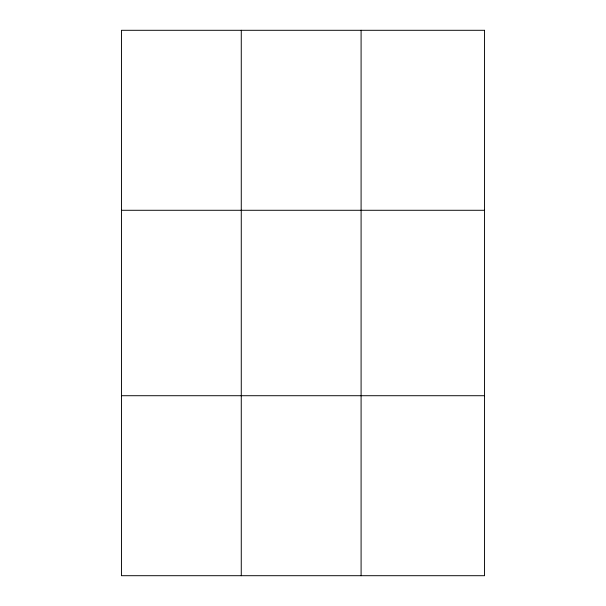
<?xml version="1.0" encoding="UTF-8"?>
<svg xmlns="http://www.w3.org/2000/svg" width="606" height="606" viewBox="0 0 606 606"><rect width="100%" height="100%" fill="white"/><g stroke="black" fill="none" stroke-linecap="round" stroke-linejoin="round"><path stroke-width="0.91" d="M241.271 575.7L241.271 30.3M361.093 575.7L361.093 30.3M121.45 210.282L484.55 210.282M121.45 395.718L484.55 395.718M484.55 30.3L121.45 30.3L121.45 575.7L484.55 575.7L484.55 30.3"/></g></svg>
